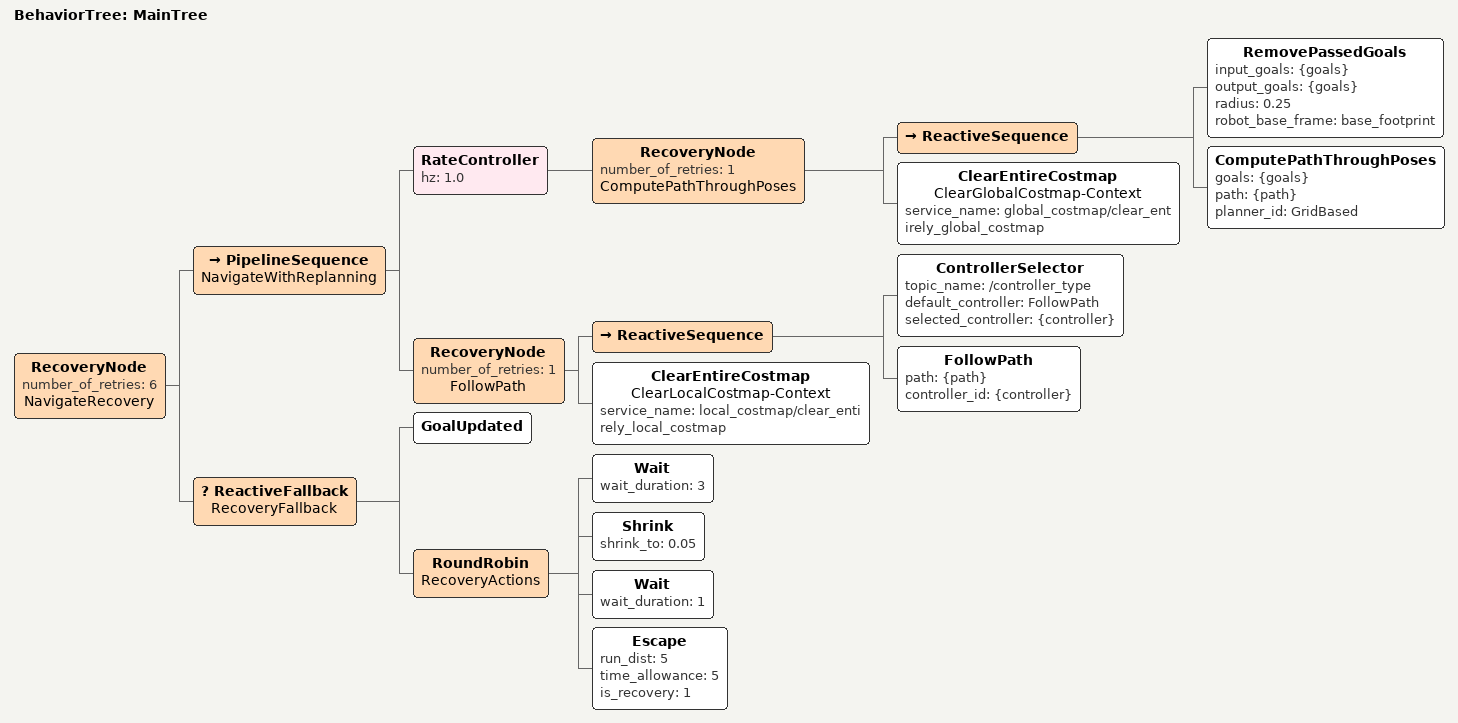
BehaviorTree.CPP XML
<root main_tree_to_execute="MainTree">
  <BehaviorTree ID="MainTree">
    <RecoveryNode number_of_retries="6" name="NavigateRecovery">
      <PipelineSequence name="NavigateWithReplanning">
        <RateController hz="1.0">
          <RecoveryNode number_of_retries="1" name="ComputePathThroughPoses">
            <ReactiveSequence>
              <RemovePassedGoals input_goals="{goals}" output_goals="{goals}" radius="0.25" robot_base_frame="base_footprint"/>
              <ComputePathThroughPoses goals="{goals}" path="{path}" planner_id="GridBased"/>
            </ReactiveSequence>
            <ClearEntireCostmap name="ClearGlobalCostmap-Context" service_name="global_costmap/clear_entirely_global_costmap"/>
          </RecoveryNode>
        </RateController>
        <RecoveryNode number_of_retries="1" name="FollowPath">
          <ReactiveSequence>
            <ControllerSelector topic_name="/controller_type" default_controller="FollowPath" selected_controller="{controller}"/>
            <FollowPath path="{path}" controller_id="{controller}"/>
          </ReactiveSequence>
          <ClearEntireCostmap name="ClearLocalCostmap-Context" service_name="local_costmap/clear_entirely_local_costmap"/>
        </RecoveryNode>
      </PipelineSequence>
      <ReactiveFallback name="RecoveryFallback">
        <GoalUpdated/>
        <RoundRobin name="RecoveryActions">
          <Wait wait_duration="3"/>
          <Shrink shrink_to="0.05"/>
          <Wait wait_duration="1"/>
          <Escape run_dist="5" time_allowance="5" is_recovery="1"/>
        </RoundRobin>
      </ReactiveFallback>
    </RecoveryNode>
  </BehaviorTree>
</root>
